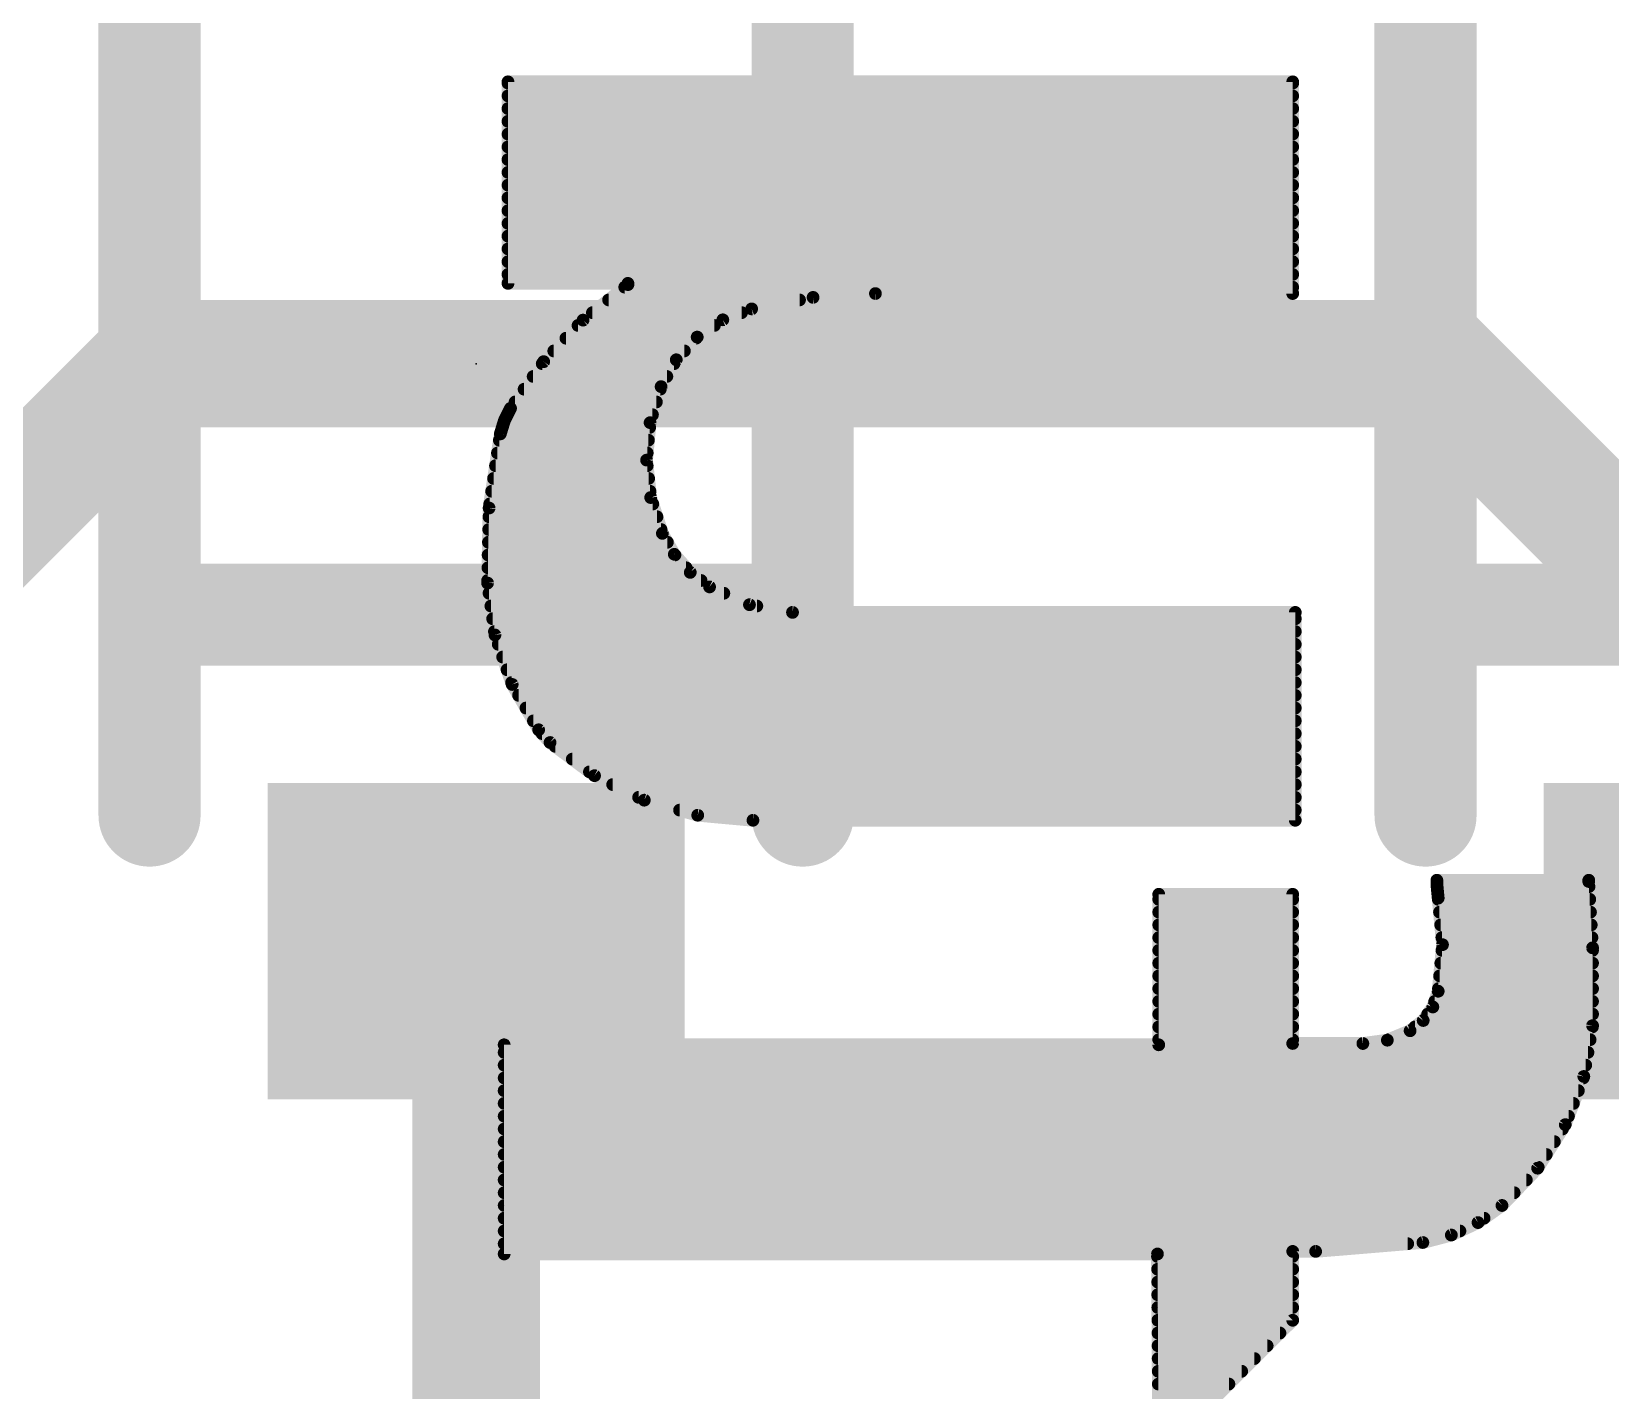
# Model space of a CAD drawing. Extents: x -15.4 to 59.8, y -10.2 to 15.4.
# Drawn here: x 6.735 to 9.878, y 9.385 to 12.091 of the extents above; entities that cross this region are included whole.
import ezdxf

# ---------------------------------------------------------------- set-up
doc = ezdxf.new("R2010")
doc.units = 0
for name, color, linetype in [('1', 12, 'CONTINUOUS'), ('21', 41, 'CONTINUOUS'), ('22', 40, 'CONTINUOUS'), ('23', 53, 'CONTINUOUS')]:
    doc.layers.add(name, color=color, linetype=linetype)

# ---------------------------------------------------------------- blocks, each defined once
blk = doc.blocks.new('RECT')
blk.add_solid([(-0.5, -0.5), (0.5, -0.5), (-0.5, 0.5), (0.5, 0.5)])

msp = doc.modelspace()

# ---------------------------------------------------------------- linework, layer by layer
at = {"layer": '1', "const_width": 0.254}
for points in [[(6.35, 10.795), (6.985, 11.43)], [(6.985, 11.43), (9.525, 11.43)], [(10.16, 10.795), (9.525, 11.43)], [(7.62, 10.28), (7.62, 8.27)]]:
    msp.add_lwpolyline(points, dxfattribs=at)
at = {"layer": '1', "const_width": 0.127}
for points in [[(6.985, 11.4935, 1), (6.985, 11.3665)], [(7.0299, 11.3851, 1), (6.9401, 11.4749)], [(9.5699, 11.4749, 1), (9.4801, 11.3851)], [(9.525, 11.3665, 1), (9.525, 11.4935)], [(7.6835, 10.28, 1), (7.5565, 10.28)]]:
    msp.add_lwpolyline(points, format="xyb", dxfattribs=at)
at = {"layer": '21', "const_width": 0.2032}
for points in [[(6.97, 10.93), (6.97, 12.33)], [(8.27, 10.93), (8.27, 12.33)], [(9.51, 10.93), (9.51, 12.33)], [(6.97, 10.53), (6.97, 10.93)], [(6.97, 10.93), (8.27, 10.93)], [(8.27, 10.53), (8.27, 10.93)], [(9.51, 10.53), (9.51, 10.93)], [(9.51, 10.93), (10.81, 10.93)]]:
    msp.add_lwpolyline(points, dxfattribs=at)
at = {"layer": '21', "const_width": 0.1016}
for points in [[(7.0208, 10.93, 1), (6.9192, 10.93)], [(6.97, 10.9808, 1), (6.97, 10.8792)], [(8.3208, 10.93, 1), (8.2192, 10.93)], [(8.27, 10.8792, 1), (8.27, 10.9808)], [(9.5608, 10.93, 1), (9.4592, 10.93)], [(9.51, 10.9808, 1), (9.51, 10.8792)], [(6.9192, 10.93, 1), (7.0208, 10.93)], [(8.2192, 10.93, 1), (8.3208, 10.93)], [(9.4592, 10.93, 1), (9.5608, 10.93)], [(6.9192, 10.53, 1), (7.0208, 10.53)], [(8.2192, 10.53, 1), (8.3208, 10.53)], [(9.4592, 10.53, 1), (9.5608, 10.53)]]:
    msp.add_lwpolyline(points, format="xyb", dxfattribs=at)
at = {"layer": '22', "const_width": 0.0127}
for points in [[(7.6835, 11.9977, 1), (7.6835, 11.985)], [(7.6835, 11.9952, 1), (7.6835, 11.9825)], [(7.6899, 11.9913, 1), (7.6772, 11.9913)], [(7.6835, 11.9697, 1), (7.6835, 11.9571)], [(9.2519, 11.9913, 1), (9.2393, 11.9913)], [(9.2456, 11.985, 1), (9.2456, 11.9977)], [(9.2456, 11.9825, 1), (9.2456, 11.9952)], [(9.2456, 11.9571, 1), (9.2456, 11.9697)], [(7.6835, 11.9444, 1), (7.6835, 11.9317)], [(9.2456, 11.9317, 1), (9.2456, 11.9444)], [(7.6835, 11.919, 1), (7.6835, 11.9063)], [(9.2456, 11.9063, 1), (9.2456, 11.919)], [(7.6835, 11.8935, 1), (7.6835, 11.8809)], [(9.2456, 11.8809, 1), (9.2456, 11.8935)], [(7.6835, 11.8681, 1), (7.6835, 11.8555)], [(7.6835, 11.8428, 1), (7.6835, 11.8301)], [(9.2456, 11.8555, 1), (9.2456, 11.8681)], [(9.2456, 11.8301, 1), (9.2456, 11.8428)], [(7.6835, 11.8173, 1), (7.6835, 11.8047)], [(9.2456, 11.8047, 1), (9.2456, 11.8173)], [(7.6835, 11.7919, 1), (7.6835, 11.7793)], [(9.2456, 11.7793, 1), (9.2456, 11.7919)], [(7.6835, 11.7666, 1), (7.6835, 11.7539)], [(9.2456, 11.7539, 1), (9.2456, 11.7666)], [(7.6835, 11.7411, 1), (7.6835, 11.7285)], [(9.2456, 11.7285, 1), (9.2456, 11.7411)], [(7.6835, 11.7157, 1), (7.6835, 11.7031)], [(7.6835, 11.6904, 1), (7.6835, 11.6777)], [(9.2456, 11.7031, 1), (9.2456, 11.7157)], [(9.2456, 11.6777, 1), (9.2456, 11.6904)], [(7.6835, 11.6649, 1), (7.6835, 11.6523)], [(9.2456, 11.6523, 1), (9.2456, 11.6649)], [(7.6835, 11.6395, 1), (7.6835, 11.6269)], [(9.2456, 11.6269, 1), (9.2456, 11.6395)], [(7.6835, 11.6142, 1), (7.6835, 11.6015)], [(7.6835, 11.5963, 1), (7.6835, 11.5837)], [(7.9287, 11.59, 1), (7.916, 11.59)], [(7.9262, 11.5825, 1), (7.9184, 11.5925)], [(7.9223, 11.5837, 1), (7.9223, 11.5963)], [(9.2456, 11.6015, 1), (9.2456, 11.6142)], [(7.6772, 11.59, 1), (7.6899, 11.59)], [(7.8838, 11.5633, 1), (7.8838, 11.5507)], [(7.9159, 11.5887, 1), (7.9159, 11.5761)], [(7.916, 11.5875, 1), (7.9287, 11.5875)], [(8.2639, 11.5507, 1), (8.2639, 11.5633)], [(8.2905, 11.5684, 1), (8.2913, 11.5557)], [(8.292, 11.5558, 1), (8.2897, 11.5683)], [(8.415, 11.5761, 1), (8.415, 11.5634)], [(8.4154, 11.5634, 1), (8.4146, 11.576)], [(9.2393, 11.5697, 1), (9.2519, 11.5697)], [(9.2456, 11.5761, 1), (9.2456, 11.5887)], [(9.2456, 11.5634, 1), (9.2456, 11.5761)], [(7.8516, 11.538, 1), (7.8516, 11.5253)], [(8.1486, 11.5253, 1), (8.1486, 11.538)], [(8.1674, 11.5454, 1), (8.1698, 11.533)], [(8.1709, 11.5333, 1), (8.1663, 11.5451)], [(7.8229, 11.5125, 1), (7.8229, 11.4999)], [(7.829, 11.5218, 1), (7.8369, 11.5118)], [(7.8375, 11.5124, 1), (7.8283, 11.5212)], [(8.0945, 11.4999, 1), (8.0945, 11.5125)], [(8.1089, 11.5233, 1), (8.1134, 11.5115)], [(8.1147, 11.5121, 1), (8.1076, 11.5227)], [(7.7988, 11.4871, 1), (7.7988, 11.4745)], [(8.0566, 11.4883, 1), (8.0637, 11.4777)], [(8.0649, 11.4787, 1), (8.0555, 11.4873)], [(8.0582, 11.4745, 1), (8.0582, 11.4871)], [(7.7516, 11.4363, 1), (7.7516, 11.4237)], [(7.7499, 11.4385, 1), (7.7591, 11.4297)], [(7.7597, 11.4304, 1), (7.7493, 11.4378)], [(7.7747, 11.4618, 1), (7.7747, 11.4491)], [(8.0138, 11.4421, 1), (8.0232, 11.4335)], [(8.024, 11.4347, 1), (8.013, 11.441)], [(8.0141, 11.4237, 1), (8.0141, 11.4363)], [(8.0347, 11.4491, 1), (8.0347, 11.4618)], [(7.7336, 11.4109, 1), (7.7336, 11.3983)], [(7.9998, 11.3983, 1), (7.9998, 11.4109)], [(7.7156, 11.3856, 1), (7.7156, 11.3729)], [(7.9828, 11.3874, 1), (7.9938, 11.3812)], [(7.9944, 11.3824, 1), (7.9822, 11.3862)], [(7.9867, 11.3729, 1), (7.9867, 11.3856)], [(7.6834, 11.3448, 1), (7.6938, 11.3374)], [(7.6943, 11.3383, 1), (7.6829, 11.3439)], [(7.6976, 11.3601, 1), (7.6976, 11.3475)], [(7.979, 11.3475, 1), (7.979, 11.3601)], [(7.6722, 11.3094, 1), (7.6722, 11.2967)], [(7.6707, 11.3194, 1), (7.682, 11.3137)], [(7.6824, 11.3147, 1), (7.6703, 11.3184)], [(7.6823, 11.3347, 1), (7.6823, 11.3221)], [(7.9727, 11.312, 1), (7.9601, 11.3132)], [(7.9603, 11.3145, 1), (7.9725, 11.3108)], [(7.9655, 11.2967, 1), (7.9655, 11.3094)], [(7.9712, 11.3221, 1), (7.9712, 11.3347)], [(7.6664, 11.284, 1), (7.6664, 11.2713)], [(7.6746, 11.2893, 1), (7.662, 11.2913)], [(7.6622, 11.2922, 1), (7.6744, 11.2884)], [(7.9631, 11.2713, 1), (7.9631, 11.284)], [(7.6625, 11.2585, 1), (7.6625, 11.2459)], [(7.9607, 11.2459, 1), (7.9607, 11.2585)], [(7.6587, 11.2332, 1), (7.6587, 11.2205)], [(7.9657, 11.2387, 1), (7.9531, 11.2373)], [(7.9531, 11.2386, 1), (7.9657, 11.2374)], [(7.9606, 11.2205, 1), (7.9606, 11.2332)], [(7.651, 11.1823, 1), (7.651, 11.1697)], [(7.6548, 11.2078, 1), (7.6548, 11.1951)], [(7.9635, 11.1951, 1), (7.9635, 11.2078)], [(7.9663, 11.1697, 1), (7.9663, 11.1823)], [(7.6472, 11.157, 1), (7.6472, 11.1443)], [(7.9737, 11.1655, 1), (7.9616, 11.1615)], [(7.9613, 11.1628, 1), (7.974, 11.1642)], [(7.9718, 11.1443, 1), (7.9718, 11.157)], [(7.6456, 11.1316, 1), (7.6456, 11.1189)], [(7.6523, 11.1424, 1), (7.6396, 11.1427)], [(7.6397, 11.1435, 1), (7.6522, 11.1416)], [(7.9801, 11.1189, 1), (7.9801, 11.1316)], [(7.6451, 11.1061, 1), (7.6451, 11.0935)], [(7.9963, 11.0953, 1), (7.9853, 11.0891)], [(7.9848, 11.0902, 1), (7.9968, 11.0942)], [(7.9883, 11.0935, 1), (7.9883, 11.1061)], [(7.6446, 11.0808, 1), (7.6446, 11.0681)], [(8.0009, 11.0681, 1), (8.0009, 11.0808)], [(8.0193, 11.0546, 1), (8.0098, 11.0462)], [(7.6435, 11.0299, 1), (7.6435, 11.0173)], [(7.644, 11.0554, 1), (7.644, 11.0427)], [(8.0091, 11.0473, 1), (8.0201, 11.0536)], [(8.0158, 11.0427, 1), (8.0158, 11.0554)], [(8.0382, 11.0173, 1), (8.0382, 11.0299)], [(7.6492, 10.994, 1), (7.6366, 10.9922)], [(7.643, 11.0046, 1), (7.643, 10.9919)], [(8.0502, 11.0194, 1), (8.0425, 11.0093)], [(8.0416, 11.0102, 1), (8.0511, 11.0186)], [(8.0679, 10.9919, 1), (8.0679, 11.0046)], [(7.6366, 10.9932, 1), (7.6492, 10.993)], [(7.6458, 10.9792, 1), (7.6458, 10.9665)], [(8.0874, 10.9913, 1), (8.0822, 10.9797)], [(8.081, 10.9804, 1), (8.0886, 10.9906)], [(8.1132, 10.9665, 1), (8.1132, 10.9792)], [(7.6494, 10.9537, 1), (7.6494, 10.9411)], [(8.1654, 10.9563, 1), (8.1631, 10.9438)], [(8.1617, 10.9442, 1), (8.1668, 10.9558)], [(8.1789, 10.9411, 1), (8.1789, 10.9537)], [(8.2499, 10.9411, 1), (8.2499, 10.9284)], [(8.2488, 10.9284, 1), (8.251, 10.941)], [(9.257, 10.9347, 1), (9.2444, 10.9347)], [(9.2507, 10.9284, 1), (9.2507, 10.9411)], [(7.653, 10.9284, 1), (7.653, 10.9157)], [(7.6566, 10.903, 1), (7.6566, 10.8903)], [(9.2507, 10.9157, 1), (9.2507, 10.9284)], [(9.2507, 10.8903, 1), (9.2507, 10.903)], [(7.6636, 10.8918, 1), (7.6516, 10.8877)], [(7.6513, 10.8889, 1), (7.6639, 10.8907)], [(7.6641, 10.8775, 1), (7.6641, 10.8649)], [(9.2507, 10.8649, 1), (9.2507, 10.8775)], [(7.6729, 10.8521, 1), (7.6729, 10.8395)], [(9.2507, 10.8395, 1), (9.2507, 10.8521)], [(7.6817, 10.8268, 1), (7.6817, 10.8141)], [(9.2507, 10.8141, 1), (9.2507, 10.8268)], [(7.6906, 10.8013, 1), (7.6906, 10.7887)], [(7.6974, 10.7944, 1), (7.6864, 10.788)], [(7.6859, 10.7891, 1), (7.6979, 10.7933)], [(7.7045, 10.7759, 1), (7.7045, 10.7633)], [(9.2507, 10.7887, 1), (9.2507, 10.8013)], [(9.2507, 10.7633, 1), (9.2507, 10.7759)], [(7.7193, 10.7506, 1), (7.7193, 10.7379)], [(9.2507, 10.7379, 1), (9.2507, 10.7506)], [(7.7341, 10.7251, 1), (7.7341, 10.7125)], [(9.2507, 10.7125, 1), (9.2507, 10.7251)], [(7.7492, 10.7052, 1), (7.7398, 10.6968)], [(7.739, 10.6978, 1), (7.75, 10.7042)], [(7.7513, 10.6997, 1), (7.7513, 10.6871)], [(7.7711, 10.6807, 1), (7.7635, 10.6705)], [(7.7626, 10.6714, 1), (7.772, 10.6798)], [(9.2507, 10.6871, 1), (9.2507, 10.6997)], [(7.7775, 10.6744, 1), (7.7775, 10.6617)], [(7.8115, 10.6489, 1), (7.8115, 10.6363)], [(9.2507, 10.6617, 1), (9.2507, 10.6744)], [(9.2507, 10.6363, 1), (9.2507, 10.6489)], [(7.8456, 10.6235, 1), (7.8456, 10.6109)], [(9.2507, 10.6109, 1), (9.2507, 10.6235)], [(7.8586, 10.6153, 1), (7.853, 10.6039)], [(7.852, 10.6045, 1), (7.8596, 10.6147)], [(7.8919, 10.5982, 1), (7.8919, 10.5855)], [(9.2507, 10.5855, 1), (9.2507, 10.5982)], [(7.9435, 10.5727, 1), (7.9435, 10.5601)], [(7.9566, 10.5669, 1), (7.9532, 10.5546)], [(7.9521, 10.5551, 1), (7.9577, 10.5665)], [(9.2507, 10.5601, 1), (9.2507, 10.5727)], [(8.025, 10.5473, 1), (8.025, 10.5347)], [(8.0618, 10.5371, 1), (8.0606, 10.5245)], [(8.0595, 10.5247, 1), (8.0629, 10.5369)], [(8.1712, 10.527, 1), (8.1712, 10.5144)], [(8.1706, 10.5144, 1), (8.1718, 10.527)], [(9.2507, 10.5347, 1), (9.2507, 10.5473)], [(9.2507, 10.5144, 1), (9.2507, 10.527)], [(9.2444, 10.5207, 1), (9.257, 10.5207)], [(9.5326, 10.4077, 1), (9.5326, 10.395)], [(9.5389, 10.3943, 1), (9.5263, 10.3931)], [(9.5389, 10.4013, 1), (9.5263, 10.4013)], [(9.8413, 10.4013, 1), (9.8286, 10.4013)], [(9.8412, 10.3992, 1), (9.8286, 10.3984)], [(9.8286, 10.3988, 1), (9.8413, 10.3988)], [(9.8349, 10.395, 1), (9.8349, 10.4077)], [(8.9789, 10.3696, 1), (8.9789, 10.3569)], [(8.9853, 10.3734, 1), (8.9726, 10.3734)], [(8.9789, 10.3797, 1), (8.9789, 10.3671)], [(9.2519, 10.3734, 1), (9.2393, 10.3734)], [(9.2456, 10.3671, 1), (9.2456, 10.3797)], [(9.2456, 10.3569, 1), (9.2456, 10.3696)], [(9.5263, 10.3937, 1), (9.5389, 10.3937)], [(9.5331, 10.3949, 1), (9.5331, 10.3823)], [(9.5415, 10.3663, 1), (9.5289, 10.3651)], [(9.5289, 10.3651, 1), (9.5415, 10.3663)], [(9.5354, 10.3696, 1), (9.5354, 10.3569)], [(9.8355, 10.3823, 1), (9.8355, 10.3949)], [(9.8369, 10.3569, 1), (9.8369, 10.3696)], [(8.9789, 10.3441, 1), (8.9789, 10.3315)], [(9.2456, 10.3315, 1), (9.2456, 10.3441)], [(9.5378, 10.3441, 1), (9.5378, 10.3315)], [(9.8384, 10.3315, 1), (9.8384, 10.3441)], [(8.9789, 10.3187, 1), (8.9789, 10.3061)], [(9.2456, 10.3061, 1), (9.2456, 10.3187)], [(9.5401, 10.3187, 1), (9.5401, 10.3061)], [(9.8399, 10.3061, 1), (9.8399, 10.3187)], [(8.9789, 10.2934, 1), (8.9789, 10.2807)], [(9.2456, 10.2807, 1), (9.2456, 10.2934)], [(9.5425, 10.2934, 1), (9.5425, 10.2807)], [(9.5501, 10.2724, 1), (9.5375, 10.2736)], [(9.5375, 10.2724, 1), (9.5501, 10.2736)], [(9.8489, 10.2667, 1), (9.8362, 10.2667)], [(9.8413, 10.2807, 1), (9.8413, 10.2934)], [(8.9789, 10.2679, 1), (8.9789, 10.2553)], [(8.9789, 10.2425, 1), (8.9789, 10.2299)], [(9.2456, 10.2553, 1), (9.2456, 10.2679)], [(9.2456, 10.2299, 1), (9.2456, 10.2425)], [(9.5404, 10.2425, 1), (9.5404, 10.2299)], [(9.5427, 10.2679, 1), (9.5427, 10.2553)], [(9.8362, 10.2663, 1), (9.8488, 10.2671)], [(9.8425, 10.2553, 1), (9.8425, 10.2679)], [(9.8425, 10.2299, 1), (9.8425, 10.2425)], [(8.9789, 10.2172, 1), (8.9789, 10.2045)], [(9.2456, 10.2045, 1), (9.2456, 10.2172)], [(9.538, 10.2172, 1), (9.538, 10.2045)], [(9.8425, 10.2045, 1), (9.8425, 10.2172)], [(8.9789, 10.1918, 1), (8.9789, 10.1791)], [(9.2456, 10.1791, 1), (9.2456, 10.1918)], [(9.5289, 10.1809, 1), (9.5415, 10.1797)], [(9.5412, 10.1782, 1), (9.5292, 10.1824)], [(9.5357, 10.1918, 1), (9.5357, 10.1791)], [(9.8425, 10.1791, 1), (9.8425, 10.1918)], [(8.9789, 10.1663, 1), (8.9789, 10.1537)], [(9.2456, 10.1537, 1), (9.2456, 10.1663)], [(9.5185, 10.151, 1), (9.5305, 10.1469)], [(9.5297, 10.1453, 1), (9.5193, 10.1527)], [(9.5283, 10.1663, 1), (9.5283, 10.1537)], [(9.8425, 10.1537, 1), (9.8425, 10.1663)], [(8.9789, 10.141, 1), (8.9789, 10.1283)], [(8.9789, 10.1156, 1), (8.9789, 10.1029)], [(9.2456, 10.1283, 1), (9.2456, 10.141)], [(9.2456, 10.1029, 1), (9.2456, 10.1156)], [(9.489, 10.1156, 1), (9.489, 10.1029)], [(9.5002, 10.1257, 1), (9.5105, 10.1183)], [(9.5093, 10.117, 1), (9.5014, 10.127)], [(9.5143, 10.141, 1), (9.5143, 10.1283)], [(9.8488, 10.1106, 1), (9.8362, 10.1128)], [(9.8421, 10.1029, 1), (9.8421, 10.1156)], [(9.8425, 10.1283, 1), (9.8425, 10.141)], [(8.9789, 10.0901, 1), (8.9789, 10.0775)], [(9.2456, 10.0825, 1), (9.2456, 10.0699)], [(9.2456, 10.0775, 1), (9.2456, 10.0901)], [(9.3844, 10.0825, 1), (9.3862, 10.0699)], [(9.3853, 10.0699, 1), (9.3853, 10.0825)], [(9.4315, 10.0887, 1), (9.4364, 10.077)], [(9.4363, 10.0901, 1), (9.4363, 10.0775)], [(9.4348, 10.0765, 1), (9.4331, 10.0891)], [(9.4754, 10.1066, 1), (9.4832, 10.0966)], [(9.4817, 10.0957, 1), (9.4769, 10.1075)], [(9.8362, 10.1117, 1), (9.8489, 10.1117)], [(9.8377, 10.0775, 1), (9.8377, 10.0901)], [(7.6759, 10.08, 1), (7.6759, 10.0673)], [(7.6759, 10.0648, 1), (7.6759, 10.0521)], [(7.6823, 10.0736, 1), (7.6696, 10.0736)], [(8.9726, 10.0736, 1), (8.9853, 10.0736)], [(8.9789, 10.0673, 1), (8.9789, 10.08)], [(9.2393, 10.0762, 1), (9.2519, 10.0762)], [(9.8333, 10.0521, 1), (9.8333, 10.0648)], [(7.6759, 10.0394, 1), (7.6759, 10.0267)], [(9.8289, 10.0267, 1), (9.8289, 10.0394)], [(7.6759, 9.9886, 1), (7.6759, 9.9759)], [(7.6759, 10.0139, 1), (7.6759, 10.0013)], [(9.8142, 9.9759, 1), (9.8142, 9.9886)], [(9.8188, 10.0116, 1), (9.8313, 10.0094)], [(9.831, 10.0082, 1), (9.8191, 10.0128)], [(9.824, 10.0013, 1), (9.824, 10.0139)], [(7.6759, 9.9632, 1), (7.6759, 9.9505)], [(9.8044, 9.9505, 1), (9.8044, 9.9632)], [(7.6759, 9.9377, 1), (7.6759, 9.9251)], [(9.7946, 9.9251, 1), (9.7946, 9.9377)], [(7.6759, 9.9123, 1), (7.6759, 9.8997)], [(9.7822, 9.9169, 1), (9.7941, 9.9124)], [(9.7827, 9.8997, 1), (9.7827, 9.9123)], [(9.7935, 9.9112, 1), (9.7828, 9.918)], [(7.6759, 9.887, 1), (7.6759, 9.8743)], [(9.7665, 9.8743, 1), (9.7665, 9.887)], [(7.6759, 9.8361, 1), (7.6759, 9.8235)], [(7.6759, 9.8615, 1), (7.6759, 9.8489)], [(9.7278, 9.8313, 1), (9.7385, 9.8245)], [(9.7377, 9.8235, 1), (9.7285, 9.8323)], [(9.7343, 9.8235, 1), (9.7343, 9.8361)], [(9.7504, 9.8489, 1), (9.7504, 9.8615)], [(7.6759, 9.8108, 1), (7.6759, 9.7981)], [(9.7107, 9.7981, 1), (9.7107, 9.8108)], [(7.6759, 9.7853, 1), (7.6759, 9.7727)], [(9.6865, 9.7727, 1), (9.6865, 9.7853)], [(7.6759, 9.7599, 1), (7.6759, 9.7473)], [(9.6576, 9.758, 1), (9.6668, 9.7492)], [(9.6659, 9.7484, 1), (9.6585, 9.7588)], [(9.6622, 9.7473, 1), (9.6622, 9.7599)], [(7.6759, 9.7346, 1), (7.6759, 9.7219)], [(7.6759, 9.7091, 1), (7.6759, 9.6965)], [(9.5786, 9.6965, 1), (9.5786, 9.7091)], [(9.6108, 9.7248, 1), (9.6182, 9.7144)], [(9.6172, 9.7138, 1), (9.6118, 9.7253)], [(9.6266, 9.7219, 1), (9.6266, 9.7346)], [(7.6759, 9.6837, 1), (7.6759, 9.6711)], [(9.4746, 9.6711, 1), (9.4746, 9.6837)], [(9.5031, 9.686, 1), (9.5063, 9.6738)], [(9.5052, 9.6736, 1), (9.5042, 9.6862)], [(9.5587, 9.7005, 1), (9.5641, 9.689)], [(9.563, 9.6886, 1), (9.5598, 9.7009)], [(7.6759, 9.6634, 1), (7.6759, 9.6508)], [(7.6696, 9.6571, 1), (7.6823, 9.6571)], [(8.9764, 9.6584, 1), (8.9764, 9.6457)], [(8.9827, 9.6571, 1), (8.9701, 9.6571)], [(8.9764, 9.6508, 1), (8.9764, 9.6634)], [(9.2519, 9.6622, 1), (9.2393, 9.6622)], [(9.2456, 9.6685, 1), (9.2456, 9.6559)], [(9.2456, 9.6457, 1), (9.2456, 9.6584)], [(9.2908, 9.6685, 1), (9.2918, 9.6559)], [(9.2913, 9.6559, 1), (9.2913, 9.6685)], [(8.9766, 9.6329, 1), (8.9766, 9.6203)], [(9.2456, 9.6203, 1), (9.2456, 9.6329)], [(8.9768, 9.6075, 1), (8.9768, 9.5949)], [(8.9769, 9.5822, 1), (8.9769, 9.5695)], [(9.2456, 9.5949, 1), (9.2456, 9.6075)], [(9.2456, 9.5695, 1), (9.2456, 9.5822)], [(8.9771, 9.5567, 1), (8.9771, 9.5441)], [(9.2456, 9.5441, 1), (9.2456, 9.5567)], [(8.9772, 9.5313, 1), (8.9772, 9.5187)], [(9.2393, 9.525, 1), (9.2519, 9.525)], [(9.2501, 9.5205, 1), (9.2411, 9.5295)], [(9.2456, 9.5187, 1), (9.2456, 9.5313)], [(8.9774, 9.506, 1), (8.9774, 9.4933)], [(9.2202, 9.4933, 1), (9.2202, 9.506)], [(8.9775, 9.4805, 1), (8.9775, 9.4679)], [(8.9777, 9.4551, 1), (8.9777, 9.4425)], [(9.1694, 9.4425, 1), (9.1694, 9.4551)], [(9.1948, 9.4679, 1), (9.1948, 9.4805)], [(8.9779, 9.4298, 1), (8.9779, 9.4171)], [(9.144, 9.4171, 1), (9.144, 9.4298)], [(8.978, 9.4043, 1), (8.978, 9.3917)], [(9.1186, 9.3917, 1), (9.1186, 9.4043)]]:
    msp.add_lwpolyline(points, format="xyb", dxfattribs=at)
at = {"layer": '22', "const_width": 0.0254}
for points in [[(7.6835, 11.59), (7.6835, 11.9913)], [(7.6835, 11.9913), (9.2456, 11.9913)], [(7.6835, 11.9888), (9.2456, 11.9888)], [(7.6835, 11.9634), (9.2456, 11.9634)], [(9.2456, 11.9913), (9.2456, 11.5697)], [(7.6835, 11.938), (9.2456, 11.938)], [(7.6835, 11.9126), (9.2456, 11.9126)], [(7.6835, 11.8872), (9.2456, 11.8872)], [(7.6835, 11.8618), (9.2456, 11.8618)], [(7.6835, 11.8364), (9.2456, 11.8364)], [(7.6835, 11.811), (9.2456, 11.811)], [(7.6835, 11.7856), (9.2456, 11.7856)], [(7.6835, 11.7602), (9.2456, 11.7602)], [(7.6835, 11.7348), (9.2456, 11.7348)], [(7.6835, 11.7094), (9.2456, 11.7094)], [(7.6835, 11.684), (9.2456, 11.684)], [(7.6835, 11.6586), (9.2456, 11.6586)], [(7.6835, 11.6332), (9.2456, 11.6332)], [(7.6835, 11.6078), (9.2456, 11.6078)], [(7.9223, 11.59), (7.6835, 11.59)], [(7.8329, 11.5168), (7.9223, 11.5875)], [(7.9223, 11.5875), (7.9223, 11.59)], [(7.8838, 11.557), (8.2639, 11.557)], [(7.9159, 11.5824), (9.2456, 11.5824)], [(8.2909, 11.562), (8.1686, 11.5392)], [(8.415, 11.5697), (8.2909, 11.562)], [(9.2456, 11.5697), (8.415, 11.5697)], [(7.8516, 11.5316), (8.1486, 11.5316)], [(8.1686, 11.5392), (8.1111, 11.5174)], [(7.7545, 11.4341), (7.8329, 11.5168)], [(7.8229, 11.5062), (8.0945, 11.5062)], [(8.1111, 11.5174), (8.0602, 11.483)], [(7.7988, 11.4808), (8.0582, 11.4808)], [(8.0602, 11.483), (8.0185, 11.4378)], [(7.6886, 11.3411), (7.7545, 11.4341)], [(7.7516, 11.43), (8.0141, 11.43)], [(7.7747, 11.4554), (8.0347, 11.4554)], [(8.0185, 11.4378), (7.9883, 11.3843)], [(7.7336, 11.4046), (7.9998, 11.4046)], [(7.7156, 11.3792), (7.9867, 11.3792)], [(7.9883, 11.3843), (7.9664, 11.3126)], [(7.6763, 11.3165), (7.6886, 11.3411)], [(7.6976, 11.3538), (7.979, 11.3538)], [(7.6683, 11.2903), (7.6763, 11.3165)], [(7.6722, 11.303), (7.9655, 11.303)], [(7.6823, 11.3284), (7.9712, 11.3284)], [(7.9664, 11.3126), (7.9594, 11.238)], [(7.6459, 11.1425), (7.6683, 11.2903)], [(7.6664, 11.2776), (7.9631, 11.2776)], [(7.6625, 11.2522), (7.9607, 11.2522)], [(7.6587, 11.2268), (7.9606, 11.2268)], [(7.9594, 11.238), (7.9677, 11.1635)], [(7.651, 11.176), (7.9663, 11.176)], [(7.6548, 11.2014), (7.9635, 11.2014)], [(7.6472, 11.1506), (7.9718, 11.1506)], [(7.9677, 11.1635), (7.9908, 11.0922)], [(7.6429, 10.9931), (7.6459, 11.1425)], [(7.6456, 11.1252), (7.9801, 11.1252)], [(7.6451, 11.0998), (7.9883, 11.0998)], [(7.9908, 11.0922), (8.0146, 11.0504)], [(7.6446, 11.0744), (8.0009, 11.0744)], [(8.0146, 11.0504), (8.0464, 11.0144)], [(7.6435, 11.0236), (8.0382, 11.0236)], [(7.644, 11.049), (8.0158, 11.049)], [(7.6576, 10.8898), (7.6429, 10.9931)], [(7.643, 10.9982), (8.0679, 10.9982)], [(8.0464, 11.0144), (8.0848, 10.9855)], [(7.6458, 10.9728), (8.1132, 10.9728)], [(8.0848, 10.9855), (8.1642, 10.95)], [(7.6494, 10.9474), (8.1789, 10.9474)], [(8.1642, 10.95), (8.2499, 10.9347)], [(8.2499, 10.9347), (9.2507, 10.9347)], [(9.2507, 10.9347), (9.2507, 10.5207)], [(7.653, 10.922), (9.2507, 10.922)], [(7.6566, 10.8966), (9.2507, 10.8966)], [(7.6919, 10.7912), (7.6576, 10.8898)], [(7.6641, 10.8712), (9.2507, 10.8712)], [(7.6729, 10.8458), (9.2507, 10.8458)], [(7.6817, 10.8204), (9.2507, 10.8204)], [(7.6906, 10.795), (9.2507, 10.795)], [(7.7445, 10.701), (7.6919, 10.7912)], [(7.7045, 10.7696), (9.2507, 10.7696)], [(7.7193, 10.7442), (9.2507, 10.7442)], [(7.7341, 10.7188), (9.2507, 10.7188)], [(7.7673, 10.6756), (7.7445, 10.701)], [(7.7513, 10.6934), (9.2507, 10.6934)], [(7.8558, 10.6096), (7.7673, 10.6756)], [(7.7775, 10.668), (9.2507, 10.668)], [(7.8115, 10.6426), (9.2507, 10.6426)], [(7.8456, 10.6172), (9.2507, 10.6172)], [(7.9549, 10.5608), (7.8558, 10.6096)], [(7.8919, 10.5918), (9.2507, 10.5918)], [(7.9435, 10.5664), (9.2507, 10.5664)], [(8.0612, 10.5308), (7.9549, 10.5608)], [(8.025, 10.541), (9.2507, 10.541)], [(8.1712, 10.5207), (8.0612, 10.5308)], [(9.2507, 10.5207), (8.1712, 10.5207)], [(9.8349, 10.4013), (9.5326, 10.4013)], [(9.5326, 10.4013), (9.5326, 10.3937)], [(9.5326, 10.3937), (9.5352, 10.3657)], [(9.8349, 10.3988), (9.8349, 10.4013)], [(9.8425, 10.2667), (9.8349, 10.3988)], [(9.2456, 10.3734), (8.9789, 10.3734)], [(8.9789, 10.3734), (8.9789, 10.0736)], [(8.9789, 10.3632), (9.2456, 10.3632)], [(9.2456, 10.0762), (9.2456, 10.3734)], [(9.5331, 10.3886), (9.8355, 10.3886)], [(9.5352, 10.3657), (9.5438, 10.273)], [(9.5354, 10.3632), (9.8369, 10.3632)], [(8.9789, 10.3378), (9.2456, 10.3378)], [(9.5378, 10.3378), (9.8384, 10.3378)], [(8.9789, 10.3124), (9.2456, 10.3124)], [(9.5401, 10.3124), (9.8399, 10.3124)], [(8.9789, 10.287), (9.2456, 10.287)], [(9.5438, 10.273), (9.5352, 10.1803)], [(9.5425, 10.287), (9.8413, 10.287)], [(9.8425, 10.1117), (9.8425, 10.2667)], [(8.9789, 10.2616), (9.2456, 10.2616)], [(8.9789, 10.2362), (9.2456, 10.2362)], [(9.5404, 10.2362), (9.8425, 10.2362)], [(9.5427, 10.2616), (9.8425, 10.2616)], [(8.9789, 10.2108), (9.2456, 10.2108)], [(9.538, 10.2108), (9.8425, 10.2108)], [(8.9789, 10.1854), (9.2456, 10.1854)], [(9.5352, 10.1803), (9.5245, 10.149)], [(9.5357, 10.1854), (9.8425, 10.1854)], [(8.9789, 10.16), (9.2456, 10.16)], [(9.5245, 10.149), (9.5053, 10.122)], [(9.5283, 10.16), (9.8425, 10.16)], [(8.9789, 10.1346), (9.2456, 10.1346)], [(8.9789, 10.1092), (9.2456, 10.1092)], [(9.5053, 10.122), (9.4793, 10.1016)], [(9.489, 10.1092), (9.8421, 10.1092)], [(9.5143, 10.1346), (9.8425, 10.1346)], [(9.8251, 10.0105), (9.8425, 10.1117)], [(8.9789, 10.0838), (9.2456, 10.0838)], [(9.3853, 10.0762), (9.2456, 10.0762)], [(9.4339, 10.0828), (9.3853, 10.0762)], [(9.4793, 10.1016), (9.4339, 10.0828)], [(9.4363, 10.0838), (9.8377, 10.0838)], [(8.9789, 10.0736), (7.6759, 10.0736)], [(7.6759, 10.0736), (7.6759, 9.6571)], [(7.6759, 10.0584), (9.8333, 10.0584)], [(7.6759, 10.033), (9.8289, 10.033)], [(7.6759, 10.0076), (9.824, 10.0076)], [(7.6759, 9.9822), (9.8142, 9.9822)], [(9.7881, 9.9146), (9.8251, 10.0105)], [(7.6759, 9.9568), (9.8044, 9.9568)], [(7.6759, 9.9314), (9.7946, 9.9314)], [(7.6759, 9.906), (9.7827, 9.906)], [(9.7331, 9.8279), (9.7881, 9.9146)], [(7.6759, 9.8806), (9.7665, 9.8806)], [(7.6759, 9.8552), (9.7504, 9.8552)], [(7.6759, 9.8298), (9.7343, 9.8298)], [(9.6622, 9.7536), (9.7331, 9.8279)], [(7.6759, 9.8044), (9.7107, 9.8044)], [(7.6759, 9.779), (9.6865, 9.779)], [(7.6759, 9.7536), (9.6622, 9.7536)], [(9.6145, 9.7196), (9.6622, 9.7536)], [(7.6759, 9.7282), (9.6266, 9.7282)], [(7.6759, 9.7028), (9.5786, 9.7028)], [(9.5614, 9.6947), (9.6145, 9.7196)], [(7.6759, 9.6774), (9.4746, 9.6774)], [(9.2913, 9.6622), (9.5047, 9.6799)], [(9.5047, 9.6799), (9.5614, 9.6947)], [(7.6759, 9.6571), (8.9764, 9.6571)], [(8.9764, 9.6571), (8.9789, 9.2583)], [(8.9764, 9.652), (9.2456, 9.652)], [(9.2456, 9.525), (9.2456, 9.6622)], [(9.2456, 9.6622), (9.2913, 9.6622)], [(8.9766, 9.6266), (9.2456, 9.6266)], [(8.9768, 9.6012), (9.2456, 9.6012)], [(8.9769, 9.5758), (9.2456, 9.5758)], [(8.9771, 9.5504), (9.2456, 9.5504)], [(8.9772, 9.525), (9.2456, 9.525)], [(8.9789, 9.2583), (9.2456, 9.525)], [(8.9774, 9.4996), (9.2202, 9.4996)], [(8.9775, 9.4742), (9.1948, 9.4742)], [(8.9777, 9.4488), (9.1694, 9.4488)], [(8.9779, 9.4234), (9.144, 9.4234)], [(8.978, 9.398), (9.1186, 9.398)], [(8.9782, 9.3726), (9.0932, 9.3726)]]:
    msp.add_lwpolyline(points, dxfattribs=at)
at = {"layer": '23'}
msp.add_point((7.62, 11.43), dxfattribs=at)

# ---------------------------------------------------------------- block references
at = {"layer": '1', "xscale": 0.63, "yscale": 0.83, "rotation": 90}
for p in [(7.62, 10.28), (10.16, 10.28)]:
    msp.add_blockref('RECT', p, dxfattribs=at)

doc.saveas('drawing.dxf')
